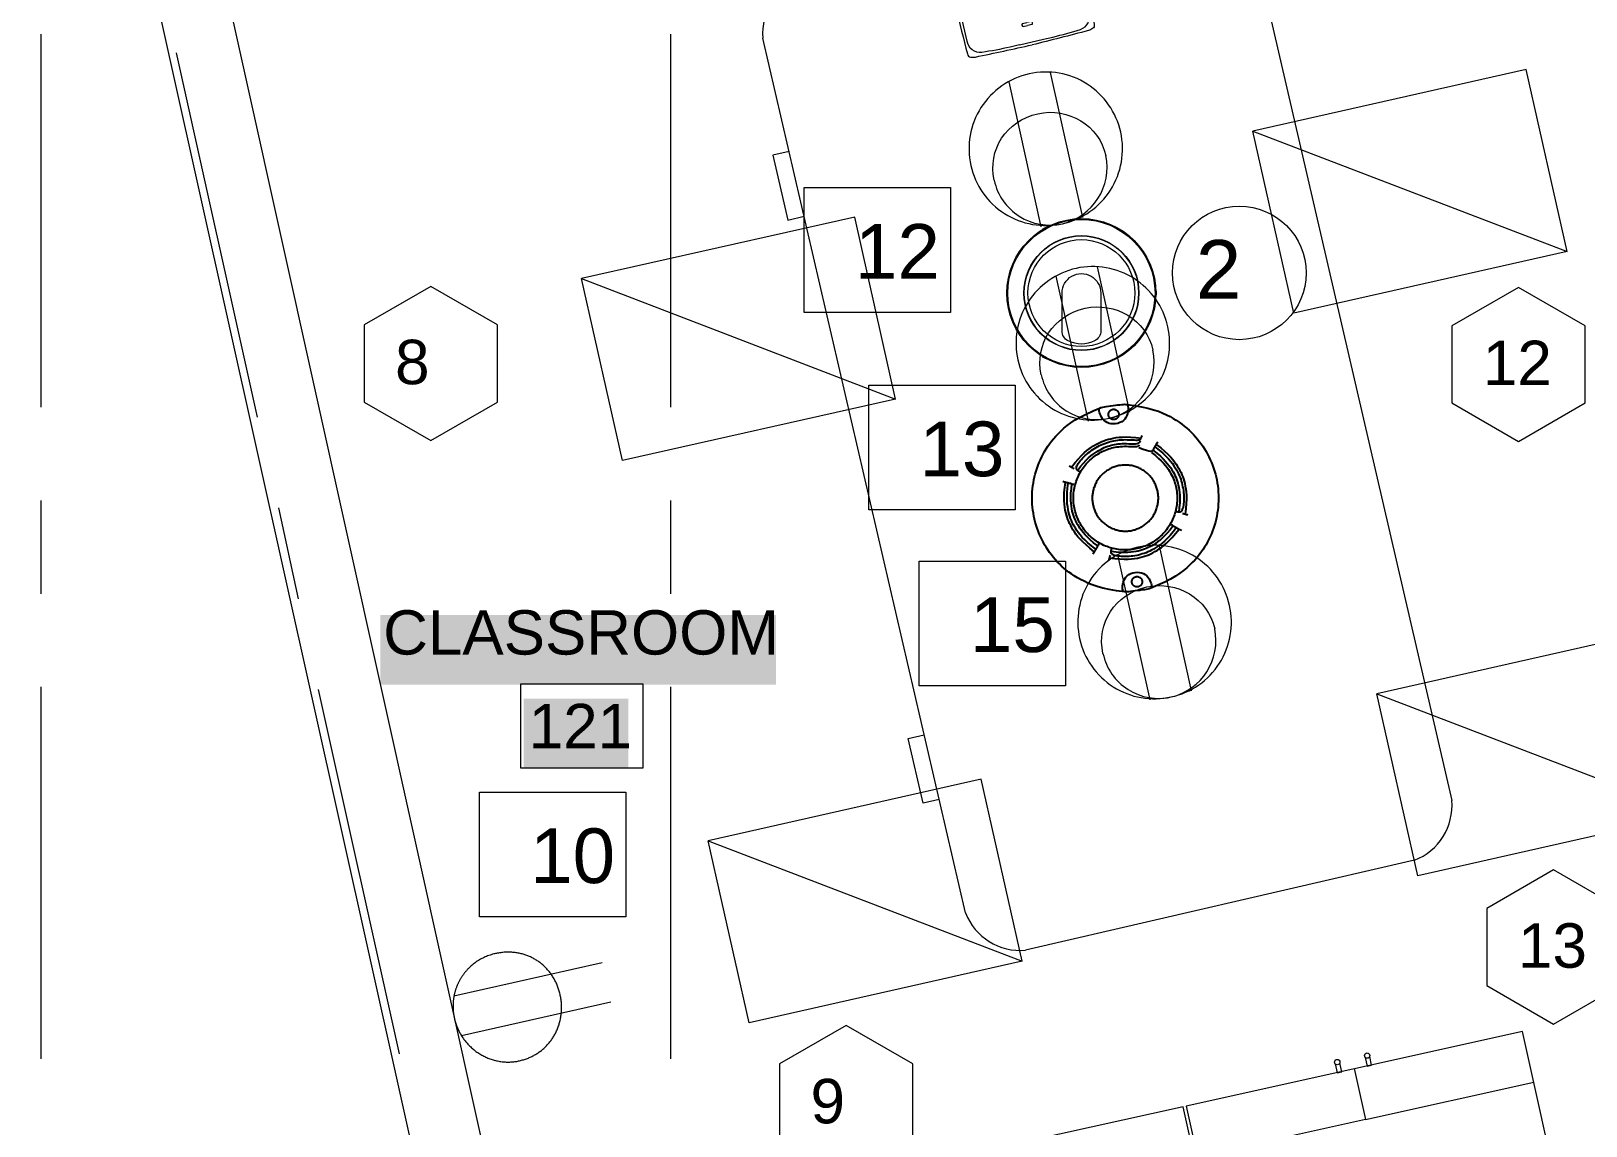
# Model space of a CAD drawing. Header units: inches. Extents: x 0.9 to 36.3, y 0.7 to 23.3.
# Drawn here: x 15.131 to 17.213, y 9.701 to 11.169 of the extents above; entities that cross this region are included whole.
import ezdxf

# ---------------------------------------------------------------- set-up
doc = ezdxf.new("R2010")
doc.units = ezdxf.units.IN
doc.layers.get('0').update_dxf_attribs({"color": 1})
for name, color, linetype, lineweight, true_color in [('Blocks', 7, 'Continuous', 5, 0x9a9c7f), ('Boarder for name', 7, 'Continuous', 5, 0x777777), ('Lights', 7, 'Continuous', 15, 0xff0a0a), ('Numbering Lights', 1, 'Continuous', 15, 0xff0000), ('PDF_Geometry', 7, 'Continuous', 9, 0x777777)]:
    doc.layers.add(name, color=color, linetype=linetype, lineweight=lineweight, true_color=true_color)
for name, color, linetype, lineweight in [('CCTV', 38, 'Continuous', 0), ('Numbering CCTV', 38, 'Continuous', 0), ('Numbering receptecles', 170, 'Continuous', 15), ('Receptacles', 170, 'Continuous', 15)]:
    doc.layers.add(name, color=color, linetype=linetype, lineweight=lineweight)
doc.layers.add('PDF_Solid Fills', color=7, linetype='Continuous', true_color=0xffffff)
doc.layers.add('PDF_Text', color=7, linetype='Continuous')
doc.layers.add('Smoke Detector', color=104, linetype='Continuous')
doc.styles.add('PDF Arial', font='arial.ttf')
doc.styles.get("Standard").update_dxf_attribs({"font": 'arial.ttf'})

# ---------------------------------------------------------------- blocks, each defined once
blk = doc.blocks.new('Desk - 30 x 60 in.')
at = {"linetype": 'Continuous'}
for p, q in [((-26.999995, 0), (26.999995, 0)), ((-29.999995, -27), (-29.999995, -3)), ((29.999995, -3), (29.999995, -27)), ((26.999995, -30), (-26.999995, -30)), ((-20.000005, -30), (-20.000005, -31)), ((-16.000005, -31), (-16.000005, -30)), ((15.999995, -31), (15.999995, -30)), ((19.999995, -30), (19.999995, -31)), ((-20.000005, -31), (-16.000005, -31)), ((19.999995, -31), (15.999995, -31))]:
    blk.add_line(p, q, dxfattribs=at)
for centre, start, end in [((-26.499995, -3.5), 98.1301, 171.8699), ((26.499995, -3.5), 8.130102, 81.8699), ((-26.499995, -26.5), 188.1301, 261.8699), ((26.499995, -26.5), 278.1301, 351.8699)]:
    blk.add_arc(centre, 3.535534, start, end, dxfattribs=at)
blk = doc.blocks.new('Epson 5040ub_top_cad-block.com')
at = {"color": 0}
for points in [[(-73.9, -4.5), (-73.9, 0), (0, 0)], [(73.9, -4.5), (73.9, 0), (0, 0)], [(-230.6, -53.4), (-238.1, -47.2)], [(-219.7, -49.3), (-227.7, -42.6)], [(-208.3, -44.9), (-216.4, -38.2)], [(-198.7, -41.1), (-206.5, -34.6)], [(-188.1, -37), (-195.3, -31)], [(-177.2, -32.4), (-183.1, -27.5)], [(-167.9, -28.7), (-172.6, -24.9)], [(-157.3, -24.9), (-160.4, -22.3)], [(-147.5, -21.8), (-149.4, -20.3)], [(-138.3, -19.3), (-138.9, -18.8)], [(138.3, -19.3), (138.9, -18.8)], [(147.5, -21.8), (149.4, -20.3)], [(157.3, -24.9), (160.4, -22.3)], [(167.9, -28.7), (172.6, -24.9)], [(177.2, -32.4), (183.1, -27.5)], [(188.1, -37), (195.3, -31)], [(198.7, -41.1), (206.5, -34.6)], [(208.3, -44.9), (216.4, -38.2)], [(219.7, -49.3), (227.7, -42.6)], [(230.6, -53.4), (238.1, -47.2)], [(-18.6, -359.4), (0, -359.4)], [(18.6, -359.4), (0, -359.4)], [(-18.6, -371.4), (0, -371.4)], [(18.6, -371.4), (0, -371.4)], [(-48.7, -438.5), (48.7, -438.5)]]:
    blk.add_lwpolyline(points, dxfattribs=at)
for points in [[(0, -36.6), (-16.8, -36.6, -0.354906), (-24.2, -30.6, -0.016056), (-25.6, -22.2, 0.285232), (-31.3, -15.4, 0.084022), (-44.3, -13.5, -0.143766), (-48.6, -12.3, -0.072792), (-51.7, -9.7), (-60.2, -10.3, 0.320532), (-65.8, -5.2, 0.048215), (-96.9, -4.8, 0.096612), (-253.6, -49, 0.263617), (-257.6, -55.1, 0.012885), (-257.6, -426.5, -0.781265)], [(-60.2, -10.3), (-106, -13.5, 0.045223), (-106, -13.5, 0.07056), (-174.3, -31.3, -0.006437), (-228.3, -52.6, -0.072856), (-242.6, -55.7, -0.70445), (-245.6, -48.9, -0.081569), (-240.3, -45.4, -0.0531), (-169.8, -21.4, -0.048177), (-106, -13.5, -6.183682)], [(-48.7, -438.5), (-87.3, -438.5, -0.020934), (-200.3, -433.8, -0.427836), (-246.2, -376.8), (-246.2, -120.6, -0.367703), (-212.3, -80.7, 0.026801), (-129.5, -62.7, 0.03082), (-129.5, -62.7, -0.081077), (-16.8, -36.6, -8.970593)], [(-246.5, -53.2, -0.112665), (-245.6, -51.7, -0.081569), (-240.3, -48.2, -0.0531), (-169.8, -24.2, -0.02751), (-133.5, -18.2, -0.02751)], [(0, -36.6), (16.8, -36.6, 0.354906), (24.2, -30.6, 0.016056), (25.6, -22.2, -0.285232), (31.3, -15.4, -0.084022), (44.3, -13.5, 0.143766), (48.6, -12.3, 0.072792), (51.7, -9.7), (60.2, -10.3, -0.320532), (65.8, -5.2, -0.048215), (96.9, -4.8, -0.096612), (253.6, -49, -0.263617), (257.6, -55.1, -0.012885), (257.6, -426.5, 0.781265)], [(48.7, -438.5), (87.3, -438.5, 0.020934), (200.3, -433.8, 0.427836), (246.2, -376.8), (246.2, -120.6, 0.367703), (212.3, -80.7, -0.026801), (129.5, -62.7, -0.03082), (129.5, -62.7, 0.081077), (16.8, -36.6, 8.970593)], [(60.2, -10.3), (106, -13.5, -0.045223), (106, -13.5, -0.07056), (174.3, -31.3, 0.006437), (228.3, -52.6, 0.072856), (242.6, -55.7, 0.70445), (245.6, -48.9, 0.081569), (240.3, -45.4, 0.0531), (169.8, -21.4, 0.048177), (106, -13.5, 6.183682)], [(246.5, -53.2, 0.112665), (245.6, -51.7, 0.081569), (240.3, -48.2, 0.0531), (169.8, -24.2, 0.02751), (133.5, -18.2, 0.02751)], [(-257.6, -426.5, 0.30611), (-247.4, -441.7, 0.079705), (-229.7, -445.7, 0.003039), (0, -450, 73.76926)], [(257.6, -426.5, -0.30611), (247.4, -441.7, -0.079705), (229.7, -445.7, -0.003039), (0, -450, -73.76926)]]:
    blk.add_lwpolyline(points, format="xyb", dxfattribs=at)
for centre, radius in [((-217, -109.2), 13.3), ((-217, -109.2), 7.38), ((217, -109.2), 13.3), ((217, -109.2), 7.38)]:
    blk.add_circle(centre, radius, dxfattribs=at)
for centre, radius, start, end in [((0, -858.8), 850.7, 86.51693, 93.48307), ((-14, -365.4), 7.59, 127.73948, 232.26052), ((14, -365.4), 7.59, 307.73948, 52.26052)]:
    blk.add_arc(centre, radius, start, end, dxfattribs=at)
blk = doc.blocks.new('HD60-TOP')
at = {"lineweight": 0}
for p, q in [((-1.292, 2.238), (-1.286, 2.228)), ((2.584, 0), (2.572, 0)), ((-1.292, -2.238), (-1.286, -2.228))]:
    blk.add_line(p, q, dxfattribs=at)
at = {"lineweight": 0, "flags": 128}
for points in [[(-1.241, 2.267), (-1.235, 2.257, 0.011482), (-1.337, 2.198), (-1.343, 2.208, -0.005759)], [(0.67, 0), (0.67, -1.304, -0.281624), (0.455, -1.655, -0.240543), (-0.455, -1.655, -0.281624), (-0.67, -1.304), (-0.67, 0, -1.000121)], [(2.584, -0.059), (2.572, -0.059, 0.011482), (2.572, 0.059), (2.584, 0.059, -0.005759)], [(-1.343, -2.208), (-1.337, -2.198, 0.011482), (-1.235, -2.257), (-1.241, -2.267, -0.005759)]]:
    blk.add_lwpolyline(points, format="xyb", close=True, dxfattribs=at)
at = {"lineweight": 0}
for radius in [2.572, 2.541, 1.986, 1.974]:
    blk.add_circle((0, 0), radius, dxfattribs=at)
blk.add_circle((0, 0), 1.845)

msp = doc.modelspace()

# ---------------------------------------------------------------- linework, layer by layer
at = {"layer": 'Blocks', "linetype": 'ByBlock'}
for p, q in [((16.9033, 9.7783), (16.9185, 9.71)), ((16.9185, 9.71), (17.1437, 9.7599)), ((16.9185, 9.71), (16.6932, 9.66))]:
    msp.add_line(p, q, dxfattribs=at)
for points in [[(17.1287, 9.8278), (16.6782, 9.7278), (16.7304, 9.4925), (17.1809, 9.5925)], [(16.6742, 9.7272), (16.2237, 9.6272), (16.2759, 9.392), (16.7264, 9.4919)]]:
    msp.add_lwpolyline(points, close=True, dxfattribs=at)
for points in [[(16.9179, 9.7933), (16.9205, 9.7816), (16.9265, 9.7829), (16.9239, 9.7946)], [(16.8778, 9.7844), (16.8804, 9.7727), (16.8864, 9.774), (16.8838, 9.7857)]]:
    msp.add_lwpolyline(points, dxfattribs=at)
for centre in [(16.8804, 9.7869), (16.9205, 9.7957)]:
    msp.add_circle(centre, 0.00359, dxfattribs=at)
at = {"layer": 'Boarder for name', "linetype": 'ByBlock'}
msp.add_lwpolyline([(15.787, 10.294), (15.9503, 10.294), (15.9503, 10.1806), (15.787, 10.1806)], close=True, dxfattribs=at)
at = {"layer": 'Lights', "linetype": 'ByBlock'}
for points in [[(17.1882, 10.8731), (16.8224, 10.7907), (16.7675, 11.0346), (17.1882, 10.8731), (17.1333, 11.117), (16.7675, 11.0346)], [(16.289, 10.6752), (15.9231, 10.5929), (15.8682, 10.8368), (16.289, 10.6752), (16.2341, 10.9191), (15.8682, 10.8368)], [(17.3541, 10.1191), (16.9882, 10.0367), (16.9334, 10.2806), (17.3541, 10.1191), (17.2992, 10.363), (16.9334, 10.2806)], [(16.4585, 9.9221), (16.0926, 9.8397), (16.0377, 10.0836), (16.4585, 9.9221), (16.4036, 10.1659), (16.0377, 10.0836)]]:
    msp.add_lwpolyline(points, dxfattribs=at)
at = {"layer": 'Numbering CCTV', "linetype": 'ByBlock', "ltscale": 0.001}
msp.add_circle((16.7492, 10.8445), 0.0895, dxfattribs=at)
at = {"layer": 'Numbering Lights', "linetype": 'ByBlock', "ltscale": 0.001}
for points in [[(15.6664, 10.8263), (15.577, 10.7747), (15.577, 10.6714), (15.6664, 10.6198), (15.7558, 10.6714), (15.7558, 10.7747)], [(17.1232, 10.8251), (17.0338, 10.7735), (17.0338, 10.6703), (17.1232, 10.6186), (17.2126, 10.6703), (17.2126, 10.7735)], [(17.1702, 10.0444), (17.0808, 9.9928), (17.0808, 9.8896), (17.1702, 9.8379), (17.2596, 9.8896), (17.2596, 9.9928)], [(16.2227, 9.836), (16.1333, 9.7844), (16.1333, 9.6811), (16.2227, 9.6295), (16.3121, 9.6811), (16.3121, 9.7844)]]:
    msp.add_lwpolyline(points, close=True, dxfattribs=at)
at = {"layer": 'Numbering receptecles', "linetype": 'ByBlock', "ltscale": 0.001}
for points in [[(16.1665, 10.9587), (16.3625, 10.9587), (16.3625, 10.7914), (16.1665, 10.7914)], [(16.253, 10.694), (16.449, 10.694), (16.449, 10.5268), (16.253, 10.5268)], [(16.3206, 10.4584), (16.5166, 10.4584), (16.5166, 10.2912), (16.3206, 10.2912)], [(15.7316, 10.1488), (15.9276, 10.1488), (15.9276, 9.9815), (15.7316, 9.9815)]]:
    msp.add_lwpolyline(points, close=True, dxfattribs=at)
at = {"layer": 'PDF_Geometry', "linetype": 'ByBlock'}
msp.add_lwpolyline([(17.4326, 9.6446), (17.4476, 9.5763), (16.0527, 9.2663), (15.8377, 9.218), (15.8627, 9.103), (15.8377, 9.0963), (15.7727, 9.083), (15.1311, 11.9678), (15.2227, 11.9878), (15.741, 12.1045), (15.761, 12.0145), (15.2427, 11.8978), (15.821, 9.2913), (17.4326, 9.6479)], close=True, dxfattribs=at)
for points in [[(15.1444, 10.6646), (15.1444, 11.1645)], [(15.9877, 10.6646), (15.9877, 11.1645)], [(15.4344, 10.6512), (15.326, 11.1395)], [(15.1444, 10.4146), (15.1444, 10.5396)], [(15.9877, 10.4146), (15.9877, 10.5396)], [(15.4894, 10.4079), (15.4627, 10.5296)], [(15.1444, 9.7913), (15.1444, 10.2896)], [(15.9877, 9.7913), (15.9877, 10.2896)], [(15.6244, 9.7979), (15.516, 10.2862)]]:
    msp.add_lwpolyline(points, dxfattribs=at)
at = {"layer": 'PDF_Solid Fills', "linetype": 'ByBlock', "transparency": 33554559}
for points in [[(15.5988, 10.2927), (16.1288, 10.2927), (15.5988, 10.386), (16.1288, 10.386)], [(15.7909, 10.1806), (15.9309, 10.1806), (15.7909, 10.274), (15.9309, 10.274)]]:
    msp.add_solid(points, dxfattribs=at)
at = {"layer": 'Receptacles', "linetype": 'ByBlock'}
for points in [[(16.4678, 11.1112, 0.414894), (16.3897, 10.9885, 0.414894), (16.5123, 10.9104, 0.414894), (16.5904, 11.0331, 0.414894)], [(16.5308, 10.8505, 0.414894), (16.4527, 10.7278, 0.414894), (16.5753, 10.6497, 0.414894), (16.6535, 10.7724, 0.414894)], [(16.6135, 10.477, 0.414894), (16.5354, 10.3544, 0.414894), (16.6581, 10.2762, 0.414894), (16.7362, 10.3989, 0.414894)]]:
    msp.add_lwpolyline(points, format="xyb", close=True, dxfattribs=at)
for points in [[(16.4841, 10.9064), (16.4409, 11.1007)], [(16.5396, 10.9187), (16.4965, 11.1131)], [(16.6026, 10.658), (16.5595, 10.8524)], [(16.5471, 10.6457), (16.504, 10.8401)], [(16.6854, 10.2845), (16.6423, 10.4789)], [(16.6299, 10.2722), (16.5867, 10.4666)], [(15.8959, 9.9199), (15.6974, 9.8752)], [(15.9077, 9.8673), (15.7076, 9.8222)]]:
    msp.add_lwpolyline(points, dxfattribs=at)
for points in [[(16.421, 10.9686, 0.417898), (16.5123, 10.9104, 0.407143), (16.5705, 11.0017)], [(16.484, 10.7079, 0.417898), (16.5753, 10.6497, 0.407143), (16.6335, 10.7411)], [(16.5667, 10.3344, 0.417898), (16.6581, 10.2762, 0.407143), (16.7163, 10.3676)]]:
    msp.add_lwpolyline(points, format="xyb", dxfattribs=at)
for points in [[(16.421, 10.9686), (16.412, 11.0091), (16.4369, 11.0483), (16.4796, 11.0578)], [(16.4796, 11.0578), (16.5202, 11.0668), (16.5615, 11.0423), (16.5705, 11.0017)], [(16.484, 10.7079), (16.475, 10.7485), (16.4999, 10.7876), (16.5426, 10.7971)], [(16.5426, 10.7971), (16.5832, 10.8061), (16.6245, 10.7816), (16.6335, 10.7411)], [(16.5667, 10.3344), (16.5577, 10.375), (16.5827, 10.4141), (16.6254, 10.4236)], [(16.6254, 10.4236), (16.666, 10.4326), (16.7073, 10.4082), (16.7163, 10.3676)]]:
    msp.add_open_spline(points, degree=3, dxfattribs=at)
msp.add_rational_spline([(15.698, 9.8456), (15.6936, 9.8646), (15.6969, 9.8839), (15.7073, 9.9004), (15.7178, 9.9169), (15.7338, 9.9281), (15.7529, 9.9323), (15.7933, 9.9414), (15.8305, 9.9179), (15.8396, 9.8774), (15.8487, 9.837), (15.8256, 9.7978), (15.7852, 9.7887), (15.7468, 9.7801), (15.7071, 9.8052), (15.698, 9.8456)], [1, 0.948448710105, 0.948448710105, 1, 0.948448710105, 0.948448710105, 1, 1, 1, 1, 1, 1, 1, 1, 1, 1], degree=3, knots=[0, 0, 0, 0, 0.79168, 0.79168, 0.79168, 1.583359, 1.583359, 1.583359, 2.583359, 2.583359, 2.583359, 3.583359, 3.583359, 3.583359, 4.583359, 4.583359, 4.583359, 4.583359], dxfattribs=at)
at = {"layer": 'Smoke Detector', "linetype": 'ByBlock'}
for points in [[(16.5959, 10.4171), (16.5846, 10.4186), (16.5748, 10.4203), (16.5663, 10.4222), (16.5588, 10.4243), (16.5523, 10.4265), (16.5465, 10.4288), (16.5414, 10.4312), (16.5367, 10.4336), (16.5324, 10.436), (16.5283, 10.4385), (16.5245, 10.441), (16.5209, 10.4436), (16.5175, 10.4462), (16.5143, 10.4489), (16.5113, 10.4516), (16.5083, 10.4545), (16.5055, 10.4574), (16.5027, 10.4604), (16.5001, 10.4635), (16.4976, 10.4667), (16.4951, 10.47), (16.4928, 10.4734), (16.4906, 10.4768), (16.4885, 10.4803), (16.4865, 10.4839), (16.4846, 10.4875), (16.4829, 10.4912), (16.4813, 10.495), (16.4798, 10.4988), (16.4784, 10.5026), (16.4771, 10.5065), (16.476, 10.5104), (16.475, 10.5144), (16.4742, 10.5184), (16.4734, 10.5224), (16.4728, 10.5264), (16.4724, 10.5305), (16.472, 10.5346), (16.4718, 10.5386), (16.4718, 10.5427), (16.4718, 10.5468), (16.472, 10.5509), (16.4724, 10.555), (16.4728, 10.559), (16.4734, 10.5631), (16.4742, 10.5671), (16.475, 10.5711), (16.476, 10.575), (16.4771, 10.579), (16.4784, 10.5829), (16.4798, 10.5867), (16.4813, 10.5905), (16.4829, 10.5942), (16.4846, 10.5979), (16.4865, 10.6016), (16.4885, 10.6051), (16.4906, 10.6087), (16.4928, 10.6121), (16.4952, 10.6155), (16.4978, 10.6189), (16.5006, 10.6223), (16.5037, 10.6257), (16.507, 10.6292), (16.5105, 10.6327), (16.5144, 10.6362), (16.5187, 10.6398), (16.5237, 10.6436), (16.5295, 10.6474), (16.5363, 10.6513), (16.5442, 10.6554), (16.5534, 10.6597), (16.5641, 10.6641)], [(16.5966, 10.6684), (16.6081, 10.6669), (16.6181, 10.6652), (16.6267, 10.6632), (16.6343, 10.6612), (16.6409, 10.659), (16.6467, 10.6567), (16.6518, 10.6543), (16.6565, 10.6519), (16.6608, 10.6494), (16.6649, 10.647), (16.6687, 10.6444), (16.6723, 10.6419), (16.6756, 10.6393), (16.6789, 10.6366), (16.6819, 10.6338), (16.6849, 10.631), (16.6877, 10.6281), (16.6904, 10.625), (16.6931, 10.6219), (16.6956, 10.6187), (16.6981, 10.6154), (16.7004, 10.6121), (16.7026, 10.6086), (16.7047, 10.6051), (16.7067, 10.6016), (16.7085, 10.5979), (16.7103, 10.5942), (16.7119, 10.5905), (16.7134, 10.5867), (16.7148, 10.5829), (16.716, 10.579), (16.7172, 10.575), (16.7182, 10.5711), (16.719, 10.5671), (16.7197, 10.5631), (16.7203, 10.559), (16.7208, 10.555), (16.7211, 10.5509), (16.7214, 10.5468), (16.7214, 10.5427), (16.7214, 10.5386), (16.7211, 10.5346), (16.7208, 10.5305), (16.7203, 10.5264), (16.7197, 10.5224), (16.719, 10.5184), (16.7182, 10.5144), (16.7172, 10.5104), (16.716, 10.5065), (16.7148, 10.5026), (16.7134, 10.4988), (16.7119, 10.495), (16.7103, 10.4912), (16.7085, 10.4875), (16.7067, 10.4839), (16.7047, 10.4803), (16.7026, 10.4768), (16.7003, 10.4734), (16.6979, 10.4699), (16.6953, 10.4665), (16.6926, 10.4631), (16.6895, 10.4597), (16.6862, 10.4563), (16.6827, 10.4528), (16.6788, 10.4492), (16.6745, 10.4456), (16.6695, 10.4419), (16.6638, 10.4381), (16.6571, 10.4342), (16.6493, 10.4301), (16.6403, 10.4259), (16.6298, 10.4216)], [(16.5246, 10.5843), (16.5294, 10.5903), (16.5337, 10.5953), (16.5377, 10.5996), (16.5414, 10.6032), (16.5449, 10.6063), (16.5481, 10.6088), (16.5512, 10.6109), (16.5541, 10.6128), (16.5569, 10.6145), (16.5597, 10.616), (16.5624, 10.6173), (16.5652, 10.6185), (16.568, 10.6196), (16.5709, 10.6206), (16.5739, 10.6215), (16.5771, 10.6223), (16.5805, 10.6231), (16.5842, 10.6237), (16.5882, 10.6242), (16.5928, 10.6245), (16.598, 10.6246), (16.6039, 10.6244), (16.6105, 10.6239), (16.6181, 10.623)], [(16.5357, 10.5779), (16.5345, 10.5786), (16.5335, 10.5792), (16.5326, 10.5799), (16.5319, 10.5806), (16.5313, 10.5814), (16.531, 10.5823), (16.531, 10.5833), (16.5312, 10.5844), (16.5317, 10.5858), (16.5325, 10.5873), (16.5335, 10.589), (16.5348, 10.5907), (16.5362, 10.5926), (16.5377, 10.5944), (16.5394, 10.5963), (16.5412, 10.5981), (16.543, 10.5999), (16.5449, 10.6016), (16.5469, 10.6033), (16.5489, 10.6049), (16.551, 10.6064), (16.5531, 10.6079), (16.5552, 10.6093), (16.5574, 10.6106), (16.5597, 10.6118), (16.5619, 10.613), (16.5643, 10.6141), (16.5666, 10.6151), (16.569, 10.616), (16.5714, 10.6169), (16.5739, 10.6177), (16.5763, 10.6184), (16.5788, 10.619), (16.5813, 10.6196), (16.5838, 10.62), (16.5864, 10.6204), (16.5889, 10.6207), (16.5915, 10.6209), (16.594, 10.621), (16.5966, 10.6211), (16.5992, 10.621), (16.6017, 10.6209), (16.6041, 10.6208), (16.6065, 10.6207), (16.6086, 10.6206), (16.6106, 10.6205), (16.6124, 10.6205), (16.6139, 10.6207), (16.6152, 10.6209), (16.6161, 10.6213), (16.6169, 10.6218), (16.6175, 10.6225), (16.618, 10.6233), (16.6184, 10.6242), (16.6187, 10.6253), (16.6191, 10.6266)], [(16.6318, 10.6036), (16.6368, 10.5996), (16.6411, 10.5959), (16.6448, 10.5926), (16.6478, 10.5894), (16.6504, 10.5865), (16.6525, 10.5838), (16.6543, 10.5812), (16.6559, 10.5787), (16.6573, 10.5763), (16.6586, 10.574), (16.6597, 10.5717), (16.6607, 10.5695), (16.6616, 10.5673), (16.6624, 10.5651), (16.6631, 10.5629), (16.6638, 10.5607), (16.6643, 10.5585), (16.6648, 10.5563), (16.6652, 10.5541), (16.6655, 10.5518), (16.6658, 10.5495), (16.666, 10.5473), (16.6661, 10.545), (16.6661, 10.5427), (16.6661, 10.5405), (16.666, 10.5382), (16.6658, 10.5359), (16.6655, 10.5337), (16.6652, 10.5314), (16.6648, 10.5292), (16.6643, 10.5269), (16.6638, 10.5247), (16.6631, 10.5225), (16.6624, 10.5204), (16.6617, 10.5182), (16.6608, 10.5161), (16.6599, 10.514), (16.659, 10.512), (16.6579, 10.51), (16.6568, 10.508), (16.6556, 10.506), (16.6544, 10.5041), (16.6531, 10.5022), (16.6518, 10.5004), (16.6503, 10.4986), (16.6489, 10.4969), (16.6473, 10.4952), (16.6458, 10.4936), (16.6441, 10.492), (16.6424, 10.4905), (16.6407, 10.489), (16.6389, 10.4876), (16.6371, 10.4862), (16.6352, 10.4849), (16.6333, 10.4837), (16.6314, 10.4825), (16.6294, 10.4814), (16.6273, 10.4804), (16.6253, 10.4794), (16.6232, 10.4785), (16.6211, 10.4777), (16.6189, 10.4769), (16.6168, 10.4762), (16.6146, 10.4756), (16.6124, 10.475), (16.6102, 10.4745), (16.6079, 10.4741), (16.6057, 10.4738), (16.6034, 10.4735), (16.6011, 10.4733), (16.5989, 10.4732), (16.5966, 10.4732), (16.5943, 10.4732), (16.592, 10.4733), (16.5898, 10.4735), (16.5875, 10.4738), (16.5853, 10.4741), (16.583, 10.4745), (16.5808, 10.475), (16.5786, 10.4756), (16.5764, 10.4762), (16.5742, 10.4769), (16.5721, 10.4777), (16.57, 10.4785), (16.5679, 10.4794), (16.5658, 10.4804), (16.5638, 10.4814), (16.5618, 10.4825), (16.5599, 10.4837), (16.558, 10.4849), (16.5561, 10.4862), (16.5543, 10.4876), (16.5525, 10.489), (16.5507, 10.4905), (16.5491, 10.492), (16.5474, 10.4936), (16.5458, 10.4952), (16.5443, 10.4969), (16.5428, 10.4986), (16.5414, 10.5004), (16.5401, 10.5022), (16.5388, 10.5041), (16.5375, 10.506), (16.5364, 10.508), (16.5353, 10.51), (16.5342, 10.512), (16.5333, 10.514), (16.5324, 10.5161), (16.5315, 10.5182), (16.5307, 10.5204), (16.5301, 10.5225), (16.5294, 10.5247), (16.5289, 10.5269), (16.5284, 10.5292), (16.528, 10.5314), (16.5277, 10.5337), (16.5274, 10.5359), (16.5272, 10.5382), (16.5271, 10.5405), (16.5271, 10.5427), (16.5271, 10.545), (16.5272, 10.5473), (16.5274, 10.5495), (16.5277, 10.5518), (16.528, 10.5541), (16.5284, 10.5563), (16.5289, 10.5585), (16.5294, 10.5607), (16.5301, 10.5629), (16.5307, 10.5651), (16.5315, 10.5672), (16.5324, 10.5693), (16.5333, 10.5714), (16.5342, 10.5735), (16.5353, 10.5755), (16.5364, 10.5775), (16.5375, 10.5795), (16.5388, 10.5814), (16.5401, 10.5832), (16.5414, 10.5851), (16.5428, 10.5868), (16.5443, 10.5886), (16.5458, 10.5903), (16.5474, 10.5919), (16.5491, 10.5935), (16.5507, 10.595), (16.5525, 10.5965), (16.5543, 10.5979), (16.5561, 10.5993), (16.558, 10.6006), (16.5599, 10.6018), (16.5618, 10.603), (16.5638, 10.6041), (16.5658, 10.6051), (16.5679, 10.6061), (16.57, 10.607), (16.5721, 10.6078), (16.5742, 10.6086), (16.5764, 10.6093), (16.5786, 10.6099), (16.5808, 10.6105), (16.5831, 10.6109), (16.5853, 10.6113), (16.5877, 10.6116), (16.5901, 10.6119), (16.5927, 10.612), (16.5953, 10.6121), (16.5981, 10.6121), (16.601, 10.612), (16.6039, 10.6118), (16.6068, 10.6117), (16.6094, 10.6117), (16.6118, 10.6119), (16.6137, 10.6124), (16.615, 10.6131), (16.6158, 10.6143)], [(16.5324, 10.5798), (16.5367, 10.5851), (16.5406, 10.5896), (16.5441, 10.5934), (16.5474, 10.5967), (16.5505, 10.5993), (16.5534, 10.6016), (16.5561, 10.6035), (16.5587, 10.6052), (16.5612, 10.6067), (16.5637, 10.608), (16.5661, 10.6092), (16.5684, 10.6103), (16.5707, 10.6112), (16.573, 10.6121), (16.5753, 10.6128), (16.5776, 10.6135), (16.58, 10.614), (16.5823, 10.6146), (16.5847, 10.615), (16.5872, 10.6153), (16.5898, 10.6156), (16.5925, 10.6157), (16.5953, 10.6158), (16.5982, 10.6158), (16.6012, 10.6156), (16.6043, 10.6155), (16.6073, 10.6155), (16.6101, 10.6156), (16.6126, 10.6159), (16.6147, 10.6166), (16.6162, 10.6177), (16.6171, 10.6193)], [(16.6148, 10.6107), (16.6204, 10.6084), (16.6248, 10.6069), (16.628, 10.606), (16.6302, 10.6055), (16.6317, 10.6055), (16.6327, 10.6058), (16.6332, 10.6062), (16.6336, 10.6068), (16.6339, 10.6074), (16.6343, 10.608), (16.6346, 10.6085), (16.6349, 10.6091), (16.6353, 10.6097), (16.6356, 10.6103), (16.6359, 10.6109), (16.6363, 10.6114), (16.6366, 10.612), (16.637, 10.6127), (16.6374, 10.6133), (16.6378, 10.6141), (16.6382, 10.6149), (16.6388, 10.6158), (16.6393, 10.6168), (16.64, 10.6179)], [(16.6336, 10.6069), (16.639, 10.6027), (16.6435, 10.5988), (16.6473, 10.5952), (16.6505, 10.5919), (16.6532, 10.5888), (16.6555, 10.5859), (16.6574, 10.5832), (16.659, 10.5806), (16.6605, 10.5781), (16.6619, 10.5756), (16.6631, 10.5732), (16.6642, 10.5707), (16.6651, 10.5682), (16.666, 10.5656), (16.6668, 10.5629), (16.6675, 10.5601), (16.6682, 10.5571), (16.6688, 10.5538), (16.6692, 10.5502), (16.6695, 10.5461), (16.6696, 10.5415), (16.6694, 10.5363), (16.6689, 10.5303), (16.6681, 10.5236)], [(16.6362, 10.6114), (16.6419, 10.6068), (16.6468, 10.6027), (16.6508, 10.5989), (16.6543, 10.5953), (16.6572, 10.592), (16.6596, 10.589), (16.6616, 10.5861), (16.6634, 10.5833), (16.665, 10.5806), (16.6664, 10.578), (16.6677, 10.5754), (16.6688, 10.5729), (16.6699, 10.5704), (16.6708, 10.5679), (16.6716, 10.5655), (16.6723, 10.563), (16.6729, 10.5605), (16.6734, 10.558), (16.6739, 10.5555), (16.6743, 10.553), (16.6746, 10.5504), (16.6748, 10.5479), (16.6749, 10.5453), (16.6749, 10.5427), (16.6749, 10.5402), (16.6748, 10.5377), (16.6746, 10.5352), (16.6743, 10.5329), (16.6739, 10.5308), (16.6735, 10.5289), (16.6729, 10.5273), (16.6723, 10.526), (16.6717, 10.525), (16.6709, 10.5243), (16.6701, 10.5239), (16.6692, 10.5237), (16.6681, 10.5237), (16.667, 10.5239), (16.6658, 10.5242), (16.6645, 10.5245)], [(16.6381, 10.6147), (16.6441, 10.61), (16.6492, 10.6056), (16.6535, 10.6016), (16.6571, 10.5979), (16.6601, 10.5944), (16.6626, 10.5912), (16.6648, 10.5882), (16.6667, 10.5852), (16.6683, 10.5824), (16.6698, 10.5797), (16.6712, 10.5769), (16.6724, 10.5741), (16.6735, 10.5713), (16.6745, 10.5684), (16.6754, 10.5654), (16.6762, 10.5622), (16.6769, 10.5588), (16.6776, 10.5551), (16.6781, 10.5511), (16.6784, 10.5465), (16.6785, 10.5413), (16.6783, 10.5355), (16.6777, 10.5288), (16.6769, 10.5212)], [(16.5214, 10.5861), (16.5225, 10.5855), (16.5233, 10.585), (16.524, 10.5846), (16.5246, 10.5843), (16.5253, 10.5839), (16.526, 10.5835), (16.5269, 10.583), (16.528, 10.5824)], [(16.5127, 10.5652), (16.514, 10.5649), (16.5151, 10.5646), (16.5162, 10.5643), (16.5171, 10.564), (16.5179, 10.5638), (16.5188, 10.5636), (16.5196, 10.5634), (16.5204, 10.5632), (16.5212, 10.5629), (16.5221, 10.5627), (16.523, 10.5625), (16.524, 10.5622), (16.525, 10.5619), (16.5261, 10.5616), (16.5274, 10.5613), (16.5287, 10.5609)], [(16.555, 10.4708), (16.5491, 10.4755), (16.544, 10.4799), (16.5397, 10.4839), (16.5361, 10.4876), (16.5331, 10.491), (16.5305, 10.4942), (16.5284, 10.4973), (16.5265, 10.5002), (16.5249, 10.503), (16.5234, 10.5058), (16.522, 10.5086), (16.5208, 10.5113), (16.5197, 10.5142), (16.5187, 10.5171), (16.5178, 10.5201), (16.517, 10.5233), (16.5162, 10.5266), (16.5156, 10.5303), (16.5151, 10.5344), (16.5148, 10.539), (16.5147, 10.5441), (16.5149, 10.55), (16.5154, 10.5567), (16.5163, 10.5642)], [(16.557, 10.4741), (16.5513, 10.4786), (16.5464, 10.4828), (16.5423, 10.4866), (16.5389, 10.4901), (16.536, 10.4934), (16.5336, 10.4965), (16.5316, 10.4994), (16.5298, 10.5022), (16.5282, 10.5049), (16.5268, 10.5075), (16.5255, 10.5102), (16.5243, 10.5128), (16.5233, 10.5155), (16.5223, 10.5183), (16.5215, 10.5211), (16.5207, 10.5242), (16.52, 10.5274), (16.5194, 10.5309), (16.5189, 10.5348), (16.5186, 10.5391), (16.5185, 10.5441), (16.5187, 10.5497), (16.5192, 10.556), (16.5201, 10.5632)], [(16.5596, 10.4786), (16.5542, 10.4828), (16.5497, 10.4867), (16.5459, 10.4903), (16.5427, 10.4936), (16.54, 10.4966), (16.5377, 10.4995), (16.5358, 10.5022), (16.5342, 10.5048), (16.5327, 10.5074), (16.5313, 10.5098), (16.5301, 10.5123), (16.529, 10.5147), (16.5281, 10.5173), (16.5272, 10.5198), (16.5264, 10.5225), (16.5256, 10.5254), (16.525, 10.5284), (16.5244, 10.5317), (16.524, 10.5353), (16.5237, 10.5394), (16.5236, 10.544), (16.5238, 10.5492), (16.5243, 10.5551), (16.525, 10.5619)], [(16.6731, 10.5222), (16.6744, 10.5219), (16.6753, 10.5216), (16.6761, 10.5214), (16.6769, 10.5212), (16.6775, 10.521), (16.6783, 10.5208), (16.6793, 10.5206), (16.6804, 10.5203)], [(16.5751, 10.4625), (16.5827, 10.4616), (16.5893, 10.4611), (16.5952, 10.4609), (16.6004, 10.4609), (16.6049, 10.4612), (16.609, 10.4617), (16.6127, 10.4624), (16.6161, 10.4631), (16.6192, 10.4639), (16.6223, 10.4648), (16.6252, 10.4658), (16.628, 10.4669), (16.6308, 10.4681), (16.6335, 10.4695), (16.6363, 10.471), (16.6391, 10.4727), (16.642, 10.4745), (16.6451, 10.4767), (16.6483, 10.4792), (16.6518, 10.4822), (16.6555, 10.4858), (16.6595, 10.4901), (16.6638, 10.4952), (16.6686, 10.5012)], [(16.6607, 10.5057), (16.6565, 10.5004), (16.6526, 10.4958), (16.6491, 10.492), (16.6458, 10.4888), (16.6427, 10.4861), (16.6398, 10.4839), (16.6371, 10.482), (16.6345, 10.4803), (16.632, 10.4788), (16.6295, 10.4775), (16.627, 10.4763), (16.6246, 10.4752), (16.6221, 10.4742), (16.6195, 10.4733), (16.6168, 10.4725), (16.614, 10.4718), (16.6109, 10.4711), (16.6077, 10.4706), (16.604, 10.4701), (16.6, 10.4698), (16.5954, 10.4698), (16.5901, 10.47), (16.5842, 10.4704), (16.5774, 10.4712)], [(16.6652, 10.5031), (16.6607, 10.4974), (16.6565, 10.4926), (16.6527, 10.4885), (16.6492, 10.485), (16.6459, 10.4822), (16.6428, 10.4798), (16.6399, 10.4777), (16.6371, 10.4759), (16.6344, 10.4743), (16.6318, 10.4729), (16.6293, 10.4716), (16.6267, 10.4705), (16.6243, 10.4695), (16.6218, 10.4686), (16.6193, 10.4678), (16.6169, 10.4671), (16.6144, 10.4664), (16.6119, 10.4659), (16.6094, 10.4654), (16.6068, 10.4651), (16.6043, 10.4648), (16.6017, 10.4646), (16.5992, 10.4644), (16.5966, 10.4644), (16.594, 10.4644), (16.5915, 10.4646), (16.5891, 10.4648), (16.5868, 10.4651), (16.5847, 10.4654), (16.5828, 10.4659), (16.5812, 10.4664), (16.5798, 10.467), (16.5789, 10.4677), (16.5782, 10.4684), (16.5778, 10.4693), (16.5776, 10.4702), (16.5776, 10.4712), (16.5778, 10.4723), (16.578, 10.4735), (16.5784, 10.4748)], [(16.6575, 10.5076), (16.6587, 10.5069), (16.6598, 10.5063), (16.6608, 10.5057), (16.6617, 10.5051), (16.6626, 10.5046), (16.6634, 10.5042), (16.6642, 10.5037), (16.6649, 10.5033), (16.6657, 10.5029), (16.6664, 10.5024), (16.6671, 10.502), (16.6679, 10.5016), (16.6687, 10.5011), (16.6696, 10.5006), (16.6706, 10.5), (16.6718, 10.4993)], [(16.5614, 10.4818), (16.5608, 10.4807), (16.5601, 10.4796), (16.5595, 10.4786), (16.559, 10.4776), (16.5585, 10.4767), (16.558, 10.4759), (16.5576, 10.4751), (16.5571, 10.4744), (16.5567, 10.4737), (16.5563, 10.4729), (16.5559, 10.4722), (16.5554, 10.4714), (16.555, 10.4706), (16.5544, 10.4697), (16.5538, 10.4687), (16.5532, 10.4676)], [(16.5761, 10.4662), (16.5758, 10.465), (16.5755, 10.464), (16.5753, 10.4632), (16.5751, 10.4625), (16.5749, 10.4618), (16.5747, 10.461), (16.5744, 10.4601), (16.5741, 10.4589)]]:
    msp.add_lwpolyline(points, dxfattribs=at)
for points in [[(16.594, 10.6467), (16.5918, 10.6451), (16.5892, 10.6438), (16.5864, 10.6428), (16.5835, 10.6423), (16.5805, 10.6421), (16.5776, 10.6423), (16.5748, 10.6428), (16.5722, 10.6439), (16.5699, 10.6453), (16.5679, 10.647), (16.5662, 10.649), (16.5647, 10.6511), (16.5636, 10.6533), (16.5627, 10.6554), (16.562, 10.6574), (16.5616, 10.6591), (16.5614, 10.6606), (16.5614, 10.6617), (16.5618, 10.6626), (16.5624, 10.6633), (16.5634, 10.6639), (16.5647, 10.6643), (16.5664, 10.6647), (16.5686, 10.6651), (16.5711, 10.6655), (16.574, 10.6659), (16.5771, 10.6664), (16.5803, 10.6668), (16.5835, 10.6672), (16.5866, 10.6676), (16.5894, 10.6679), (16.592, 10.6682), (16.5942, 10.6683), (16.5959, 10.6684), (16.5973, 10.6683), (16.5984, 10.668), (16.5992, 10.6675), (16.5998, 10.6668), (16.6001, 10.6657), (16.6003, 10.6642), (16.6003, 10.6625), (16.6002, 10.6604), (16.5999, 10.6581), (16.5993, 10.6557), (16.5985, 10.6533), (16.5974, 10.6509), (16.5959, 10.6487)], [(16.5844, 10.6608), (16.5846, 10.6607), (16.5848, 10.6606), (16.5849, 10.6605), (16.5851, 10.6603), (16.5853, 10.6602), (16.5855, 10.66), (16.5856, 10.6599), (16.5858, 10.6597), (16.586, 10.6596), (16.5861, 10.6594), (16.5863, 10.6592), (16.5864, 10.659), (16.5865, 10.6589), (16.5867, 10.6587), (16.5868, 10.6585), (16.5869, 10.6583), (16.587, 10.6581), (16.5871, 10.6579), (16.5872, 10.6577), (16.5873, 10.6575), (16.5874, 10.6573), (16.5875, 10.6571), (16.5875, 10.6568), (16.5876, 10.6566), (16.5877, 10.6564), (16.5877, 10.6562), (16.5877, 10.656), (16.5878, 10.6557), (16.5878, 10.6555), (16.5878, 10.6553), (16.5878, 10.6551), (16.5878, 10.6548), (16.5878, 10.6546), (16.5878, 10.6544), (16.5878, 10.6542), (16.5878, 10.6539), (16.5877, 10.6537), (16.5877, 10.6535), (16.5877, 10.6533), (16.5876, 10.653), (16.5875, 10.6528), (16.5875, 10.6526), (16.5874, 10.6524), (16.5873, 10.6522), (16.5872, 10.652), (16.5871, 10.6518), (16.587, 10.6516), (16.5869, 10.6514), (16.5868, 10.6512), (16.5867, 10.651), (16.5865, 10.6508), (16.5864, 10.6506), (16.5863, 10.6504), (16.5861, 10.6503), (16.586, 10.6501), (16.5858, 10.6499), (16.5856, 10.6498), (16.5855, 10.6496), (16.5853, 10.6495), (16.5851, 10.6493), (16.5849, 10.6492), (16.5848, 10.6491), (16.5846, 10.649), (16.5844, 10.6488), (16.5842, 10.6487), (16.584, 10.6486), (16.5838, 10.6485), (16.5836, 10.6484), (16.5834, 10.6484), (16.5831, 10.6483), (16.5829, 10.6482), (16.5827, 10.6481), (16.5825, 10.6481), (16.5823, 10.648), (16.582, 10.648), (16.5818, 10.648), (16.5816, 10.6479), (16.5814, 10.6479), (16.5811, 10.6479), (16.5809, 10.6479), (16.5807, 10.6479), (16.5805, 10.6479), (16.5802, 10.6479), (16.58, 10.648), (16.5798, 10.648), (16.5796, 10.648), (16.5793, 10.6481), (16.5791, 10.6481), (16.5789, 10.6482), (16.5787, 10.6483), (16.5785, 10.6484), (16.5783, 10.6484), (16.5781, 10.6485), (16.5779, 10.6486), (16.5777, 10.6487), (16.5775, 10.6488), (16.5773, 10.649), (16.5771, 10.6491), (16.5769, 10.6492), (16.5767, 10.6493), (16.5765, 10.6495), (16.5764, 10.6496), (16.5762, 10.6498), (16.576, 10.6499), (16.5759, 10.6501), (16.5757, 10.6503), (16.5756, 10.6504), (16.5754, 10.6506), (16.5753, 10.6508), (16.5752, 10.651), (16.575, 10.6512), (16.5749, 10.6514), (16.5748, 10.6516), (16.5747, 10.6518), (16.5746, 10.652), (16.5745, 10.6522), (16.5744, 10.6524), (16.5744, 10.6526), (16.5743, 10.6528), (16.5742, 10.653), (16.5742, 10.6533), (16.5741, 10.6535), (16.5741, 10.6537), (16.5741, 10.6539), (16.574, 10.6542), (16.574, 10.6544), (16.574, 10.6546), (16.574, 10.6548), (16.574, 10.6551), (16.574, 10.6553), (16.574, 10.6555), (16.5741, 10.6557), (16.5741, 10.656), (16.5741, 10.6562), (16.5742, 10.6564), (16.5742, 10.6566), (16.5743, 10.6568), (16.5744, 10.6571), (16.5744, 10.6573), (16.5745, 10.6575), (16.5746, 10.6577), (16.5747, 10.6579), (16.5748, 10.6581), (16.5749, 10.6583), (16.575, 10.6585), (16.5752, 10.6587), (16.5753, 10.6589), (16.5754, 10.659), (16.5756, 10.6592), (16.5757, 10.6594), (16.5759, 10.6596), (16.576, 10.6597), (16.5762, 10.6599), (16.5764, 10.66), (16.5765, 10.6602), (16.5767, 10.6603), (16.5769, 10.6605), (16.5771, 10.6606), (16.5773, 10.6607), (16.5775, 10.6608), (16.5777, 10.6609), (16.5779, 10.661), (16.5781, 10.6611), (16.5783, 10.6612), (16.5785, 10.6613), (16.5787, 10.6614), (16.5789, 10.6615), (16.5791, 10.6615), (16.5793, 10.6616), (16.5796, 10.6616), (16.5798, 10.6617), (16.58, 10.6617), (16.5802, 10.6617), (16.5805, 10.6617), (16.5807, 10.6617), (16.5809, 10.6618), (16.5811, 10.6617), (16.5814, 10.6617), (16.5816, 10.6617), (16.5818, 10.6617), (16.582, 10.6617), (16.5823, 10.6616), (16.5825, 10.6616), (16.5827, 10.6615), (16.5829, 10.6615), (16.5831, 10.6614), (16.5834, 10.6613), (16.5836, 10.6612), (16.5838, 10.6611), (16.584, 10.661), (16.5842, 10.6609)], [(16.5538, 10.5542), (16.5535, 10.5528), (16.5532, 10.5514), (16.5529, 10.5499), (16.5527, 10.5485), (16.5525, 10.5471), (16.5524, 10.5456), (16.5523, 10.5442), (16.5523, 10.5427), (16.5523, 10.5413), (16.5524, 10.5398), (16.5525, 10.5384), (16.5527, 10.537), (16.5529, 10.5355), (16.5532, 10.5341), (16.5535, 10.5327), (16.5538, 10.5313), (16.5542, 10.5299), (16.5547, 10.5285), (16.5551, 10.5271), (16.5557, 10.5258), (16.5563, 10.5245), (16.5569, 10.5231), (16.5575, 10.5219), (16.5582, 10.5206), (16.559, 10.5193), (16.5598, 10.5181), (16.5606, 10.5169), (16.5615, 10.5158), (16.5624, 10.5146), (16.5633, 10.5135), (16.5643, 10.5125), (16.5653, 10.5114), (16.5663, 10.5104), (16.5674, 10.5094), (16.5685, 10.5085), (16.5696, 10.5076), (16.5708, 10.5067), (16.572, 10.5059), (16.5732, 10.5051), (16.5745, 10.5044), (16.5757, 10.5037), (16.577, 10.503), (16.5783, 10.5024), (16.5796, 10.5018), (16.581, 10.5013), (16.5824, 10.5008), (16.5837, 10.5004), (16.5851, 10.5), (16.5865, 10.4996), (16.588, 10.4993), (16.5894, 10.499), (16.5908, 10.4988), (16.5923, 10.4987), (16.5937, 10.4985), (16.5951, 10.4985), (16.5966, 10.4984), (16.598, 10.4985), (16.5995, 10.4985), (16.6009, 10.4987), (16.6024, 10.4988), (16.6038, 10.499), (16.6052, 10.4993), (16.6066, 10.4996), (16.6081, 10.5), (16.6094, 10.5004), (16.6108, 10.5008), (16.6122, 10.5013), (16.6135, 10.5018), (16.6149, 10.5024), (16.6162, 10.503), (16.6175, 10.5037), (16.6187, 10.5044), (16.62, 10.5051), (16.6212, 10.5059), (16.6224, 10.5067), (16.6236, 10.5076), (16.6247, 10.5085), (16.6258, 10.5094), (16.6269, 10.5104), (16.6279, 10.5114), (16.6289, 10.5125), (16.6299, 10.5135), (16.6308, 10.5146), (16.6317, 10.5158), (16.6326, 10.5169), (16.6334, 10.5181), (16.6342, 10.5193), (16.6349, 10.5206), (16.6356, 10.5219), (16.6363, 10.5231), (16.6369, 10.5245), (16.6375, 10.5258), (16.638, 10.5271), (16.6385, 10.5285), (16.639, 10.5299), (16.6394, 10.5313), (16.6397, 10.5327), (16.64, 10.5341), (16.6403, 10.5355), (16.6405, 10.537), (16.6407, 10.5384), (16.6408, 10.5398), (16.6409, 10.5413), (16.6409, 10.5427), (16.6409, 10.5442), (16.6408, 10.5456), (16.6407, 10.5471), (16.6405, 10.5485), (16.6403, 10.5499), (16.64, 10.5514), (16.6397, 10.5528), (16.6394, 10.5542), (16.639, 10.5556), (16.6385, 10.557), (16.638, 10.5583), (16.6375, 10.5597), (16.6369, 10.561), (16.6363, 10.5623), (16.6356, 10.5636), (16.6349, 10.5649), (16.6342, 10.5661), (16.6334, 10.5673), (16.6326, 10.5685), (16.6317, 10.5697), (16.6308, 10.5708), (16.6299, 10.5719), (16.6289, 10.573), (16.6279, 10.574), (16.6269, 10.5751), (16.6258, 10.576), (16.6247, 10.577), (16.6236, 10.5779), (16.6224, 10.5787), (16.6212, 10.5796), (16.62, 10.5803), (16.6187, 10.5811), (16.6175, 10.5818), (16.6162, 10.5824), (16.6149, 10.5831), (16.6135, 10.5836), (16.6122, 10.5842), (16.6108, 10.5847), (16.6094, 10.5851), (16.6081, 10.5855), (16.6066, 10.5859), (16.6052, 10.5862), (16.6038, 10.5864), (16.6024, 10.5866), (16.6009, 10.5868), (16.5995, 10.5869), (16.598, 10.587), (16.5966, 10.587), (16.5951, 10.587), (16.5937, 10.5869), (16.5923, 10.5868), (16.5908, 10.5866), (16.5894, 10.5864), (16.588, 10.5862), (16.5865, 10.5859), (16.5851, 10.5855), (16.5837, 10.5851), (16.5824, 10.5847), (16.581, 10.5842), (16.5796, 10.5836), (16.5783, 10.5831), (16.577, 10.5824), (16.5757, 10.5818), (16.5745, 10.5811), (16.5732, 10.5803), (16.572, 10.5796), (16.5708, 10.5787), (16.5696, 10.5779), (16.5685, 10.577), (16.5674, 10.576), (16.5663, 10.5751), (16.5653, 10.574), (16.5643, 10.573), (16.5633, 10.5719), (16.5624, 10.5708), (16.5615, 10.5697), (16.5606, 10.5685), (16.5598, 10.5673), (16.559, 10.5661), (16.5582, 10.5649), (16.5575, 10.5636), (16.5569, 10.5623), (16.5563, 10.561), (16.5557, 10.5597), (16.5551, 10.5583), (16.5547, 10.557), (16.5542, 10.5556)], [(16.5992, 10.4387), (16.6014, 10.4404), (16.604, 10.4417), (16.6068, 10.4426), (16.6097, 10.4432), (16.6127, 10.4434), (16.6156, 10.4432), (16.6184, 10.4426), (16.621, 10.4416), (16.6233, 10.4402), (16.6253, 10.4384), (16.627, 10.4365), (16.6285, 10.4343), (16.6296, 10.4322), (16.6305, 10.43), (16.6312, 10.4281), (16.6316, 10.4263), (16.6318, 10.4249), (16.6318, 10.4238), (16.6314, 10.4229), (16.6308, 10.4222), (16.6298, 10.4216), (16.6285, 10.4212), (16.6267, 10.4208), (16.6246, 10.4204), (16.6221, 10.42), (16.6192, 10.4196), (16.6161, 10.4191), (16.6129, 10.4187), (16.6097, 10.4183), (16.6066, 10.4179), (16.6037, 10.4176), (16.6012, 10.4173), (16.599, 10.4171), (16.5973, 10.4171), (16.5959, 10.4171), (16.5948, 10.4174), (16.594, 10.4179), (16.5934, 10.4187), (16.5931, 10.4198), (16.5929, 10.4212), (16.5929, 10.423), (16.593, 10.4251), (16.5933, 10.4274), (16.5939, 10.4298), (16.5947, 10.4322), (16.5958, 10.4346), (16.5973, 10.4368)], [(16.619, 10.4288), (16.6189, 10.4286), (16.6188, 10.4284), (16.6187, 10.4282), (16.6187, 10.428), (16.6186, 10.4278), (16.6185, 10.4276), (16.6184, 10.4274), (16.6183, 10.4272), (16.6181, 10.427), (16.618, 10.4268), (16.6179, 10.4266), (16.6178, 10.4264), (16.6176, 10.4262), (16.6175, 10.4261), (16.6173, 10.4259), (16.6172, 10.4257), (16.617, 10.4256), (16.6168, 10.4254), (16.6167, 10.4253), (16.6165, 10.4251), (16.6163, 10.425), (16.6161, 10.4249), (16.6159, 10.4248), (16.6157, 10.4246), (16.6155, 10.4245), (16.6153, 10.4244), (16.6151, 10.4243), (16.6149, 10.4242), (16.6147, 10.4242), (16.6145, 10.4241), (16.6143, 10.424), (16.6141, 10.4239), (16.6138, 10.4239), (16.6136, 10.4238), (16.6134, 10.4238), (16.6132, 10.4238), (16.613, 10.4237), (16.6127, 10.4237), (16.6125, 10.4237), (16.6123, 10.4237), (16.612, 10.4237), (16.6118, 10.4237), (16.6116, 10.4237), (16.6114, 10.4238), (16.6111, 10.4238), (16.6109, 10.4238), (16.6107, 10.4239), (16.6105, 10.4239), (16.6103, 10.424), (16.61, 10.4241), (16.6098, 10.4242), (16.6096, 10.4242), (16.6094, 10.4243), (16.6092, 10.4244), (16.609, 10.4245), (16.6088, 10.4246), (16.6086, 10.4248), (16.6084, 10.4249), (16.6082, 10.425), (16.6081, 10.4251), (16.6079, 10.4253), (16.6077, 10.4254), (16.6075, 10.4256), (16.6074, 10.4257), (16.6072, 10.4259), (16.6071, 10.4261), (16.6069, 10.4262), (16.6068, 10.4264), (16.6066, 10.4266), (16.6065, 10.4268), (16.6064, 10.427), (16.6063, 10.4272), (16.6062, 10.4274), (16.6061, 10.4276), (16.606, 10.4278), (16.6059, 10.428), (16.6058, 10.4282), (16.6057, 10.4284), (16.6057, 10.4286), (16.6056, 10.4288), (16.6055, 10.4291), (16.6055, 10.4293), (16.6054, 10.4295), (16.6054, 10.4297), (16.6054, 10.43), (16.6054, 10.4302), (16.6054, 10.4304), (16.6054, 10.4306), (16.6054, 10.4309), (16.6054, 10.4311), (16.6054, 10.4313), (16.6054, 10.4315), (16.6054, 10.4318), (16.6055, 10.432), (16.6055, 10.4322), (16.6056, 10.4324), (16.6057, 10.4326), (16.6057, 10.4329), (16.6058, 10.4331), (16.6059, 10.4333), (16.606, 10.4335), (16.6061, 10.4337), (16.6062, 10.4339), (16.6063, 10.4341), (16.6064, 10.4343), (16.6065, 10.4345), (16.6066, 10.4347), (16.6068, 10.4348), (16.6069, 10.435), (16.6071, 10.4352), (16.6072, 10.4354), (16.6074, 10.4355), (16.6075, 10.4357), (16.6077, 10.4358), (16.6079, 10.436), (16.6081, 10.4361), (16.6082, 10.4363), (16.6084, 10.4364), (16.6086, 10.4365), (16.6088, 10.4366), (16.609, 10.4367), (16.6092, 10.4368), (16.6094, 10.4369), (16.6096, 10.437), (16.6098, 10.4371), (16.61, 10.4372), (16.6103, 10.4373), (16.6105, 10.4373), (16.6107, 10.4374), (16.6109, 10.4374), (16.6111, 10.4375), (16.6114, 10.4375), (16.6116, 10.4375), (16.6118, 10.4375), (16.612, 10.4375), (16.6123, 10.4376), (16.6125, 10.4375), (16.6127, 10.4375), (16.613, 10.4375), (16.6132, 10.4375), (16.6134, 10.4375), (16.6136, 10.4374), (16.6138, 10.4374), (16.6141, 10.4373), (16.6143, 10.4373), (16.6145, 10.4372), (16.6147, 10.4371), (16.6149, 10.437), (16.6151, 10.4369), (16.6153, 10.4368), (16.6155, 10.4367), (16.6157, 10.4366), (16.6159, 10.4365), (16.6161, 10.4364), (16.6163, 10.4363), (16.6165, 10.4361), (16.6167, 10.436), (16.6168, 10.4358), (16.617, 10.4357), (16.6172, 10.4355), (16.6173, 10.4354), (16.6175, 10.4352), (16.6176, 10.435), (16.6178, 10.4348), (16.6179, 10.4347), (16.618, 10.4345), (16.6181, 10.4343), (16.6183, 10.4341), (16.6184, 10.4339), (16.6185, 10.4337), (16.6186, 10.4335), (16.6187, 10.4333), (16.6187, 10.4331), (16.6188, 10.4329), (16.6189, 10.4326), (16.619, 10.4324), (16.619, 10.4322), (16.6191, 10.432), (16.6191, 10.4318), (16.6191, 10.4315), (16.6192, 10.4313), (16.6192, 10.4311), (16.6192, 10.4309), (16.6192, 10.4306), (16.6192, 10.4304), (16.6192, 10.4302), (16.6192, 10.43), (16.6191, 10.4297), (16.6191, 10.4295), (16.6191, 10.4293), (16.619, 10.4291)]]:
    msp.add_lwpolyline(points, close=True, dxfattribs=at)

# ---------------------------------------------------------------- block references
at = {"layer": 'Blocks', "linetype": 'ByBlock'}
for name, p, xscale, yscale, zscale, rotation in [('Desk - 30 x 60 in.', (16.8981, 10.7238), 0.02228400084495367, 0.02228400084495367, 0.02228400084495367, 283.0397335814351), ('Epson 5040ub_top_cad-block.com', (16.4371, 11.2984), 0.0003386368815212313, 0.0003386368815212313, 0.0003386368815212313, 13.1697255550649)]:
    msp.add_blockref(name, p, dxfattribs=dict(at, xscale=xscale, yscale=yscale, zscale=zscale, rotation=rotation))
at = {"layer": 'CCTV', "linetype": 'ByBlock', "xscale": 0.03878571050914428, "yscale": 0.03878571050914428, "zscale": 0.03878571050914428}
msp.add_blockref('HD60-TOP', (16.5378, 10.8175), dxfattribs=at)

# ---------------------------------------------------------------- texts
at = {"layer": 'Numbering CCTV', "linetype": 'ByBlock', "ltscale": 0.001}
msp.add_text('2', height=0.0785, dxfattribs=at).set_placement((16.691, 10.81))
at = {"layer": 'Numbering Lights', "linetype": 'ByBlock', "ltscale": 0.001}
for s, height, p in [('8', 0.0596, (15.6185, 10.6953)), ('12', 0.05956, (17.0754, 10.6941)), ('13', 0.05956, (17.1224, 9.9134)), ('9', 0.0596, (16.1749, 9.7049))]:
    msp.add_text(s, height=height, dxfattribs=at).set_placement(p)
at = {"layer": 'Numbering receptecles', "linetype": 'ByBlock', "ltscale": 0.001}
for s, p in [('12', (16.2344, 10.8366)), ('13', (16.3208, 10.572)), ('15', (16.3884, 10.3364)), ('10', (15.7994, 10.0268))]:
    msp.add_text(s, height=0.0733, dxfattribs=at).set_placement(p)
at = {"layer": 'PDF_Text', "linetype": 'ByBlock', "char_height": 0.05939, "attachment_point": 4, "style": 'PDF Arial'}
for s, insert in [('CLASSROOM', (15.6026, 10.3623)), ('121', (15.7976, 10.2373))]:
    msp.add_mtext(s, dxfattribs=dict(at, insert=insert))

doc.saveas('drawing.dxf')
